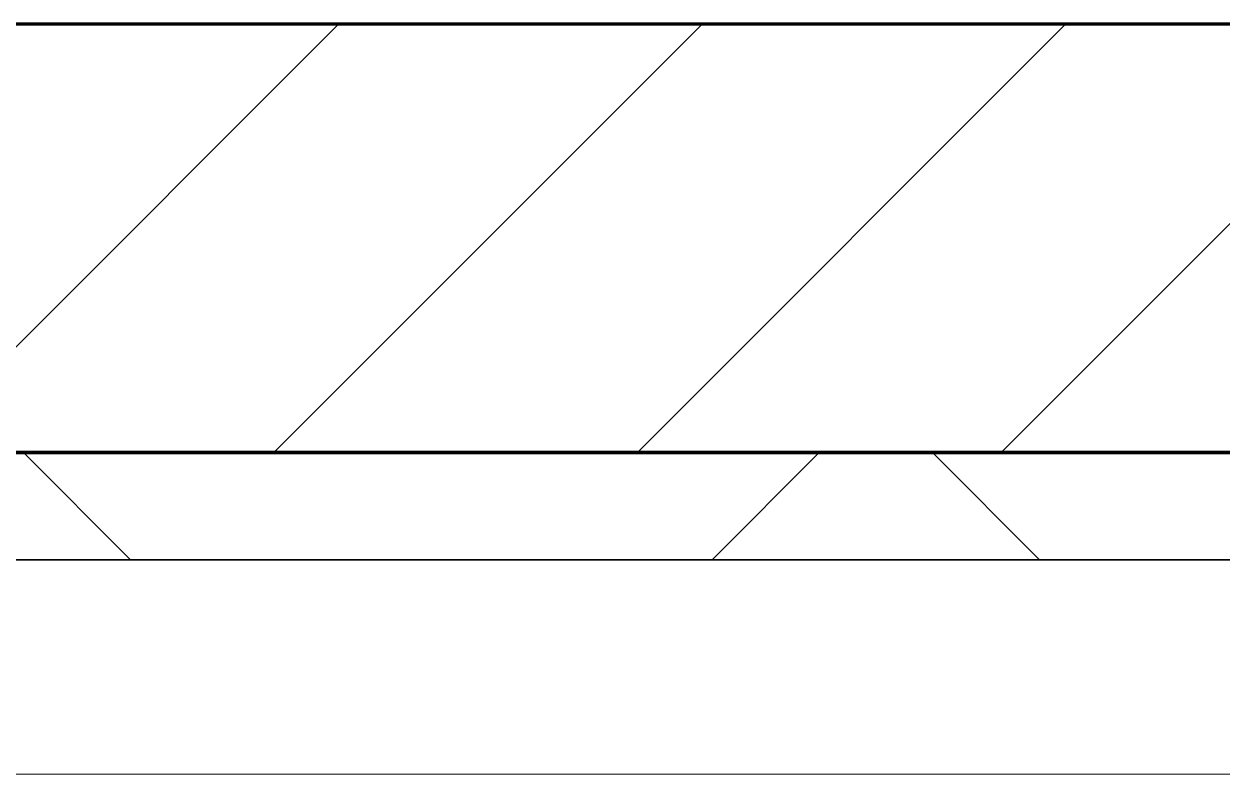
# Model space of a CAD drawing. Header units: millimetres. Extents: x -853228 to -774597, y -17231 to 22435.
# Drawn here: x -831743 to -831184, y 9794 to 10144 of the extents above; entities that cross this region are included whole.
import ezdxf

# ---------------------------------------------------------------- set-up
doc = ezdxf.new("R2010")
doc.units = ezdxf.units.MM
for name, color, linetype, lineweight in [('A-GLAZ-CURT', 2, 'Continuous', 9), ('A-WALL', 5, 'Continuous', 35), ('A-WALL-FNSH', 2, 'Continuous', 35), ('A-WALL-PATT', 1, 'Continuous', 35)]:
    doc.layers.add(name, color=color, linetype=linetype, lineweight=lineweight)

# ---------------------------------------------------------------- blocks, each defined once
blk = doc.blocks.new('System Panel - DPA-AR_Metal Ceiling Rectangular Panel-16017999-4261-01 ENLARGED UPPER PLATFORM LEVEL - REFLECTED CEILING PLAN - SHEET 2')
at = {"layer": 'A-GLAZ-CURT'}
for p, q in [((-825954.98, 9794.02), (-828354.98, 9794.02)), ((-828354.98, 9794.02), (-825954.98, 9794.02))]:
    blk.add_line(p, q, dxfattribs=at)
blk = doc.blocks.new('PPLS-PP19_Custom Tile Pattern - Custom Tile Pattern-V46-4261-01 ENLARGED UPPER PLATFORM LEVEL - REFLECTED CEILING PLAN - SHEET 2')
at = {"layer": 'A-GLAZ-CURT'}
for p, q in [((-300, 0), (300, 0)), ((300, 0), (-300, 0)), ((195.99, 0), (213.31, 0)), ((213.31, 0), (195.99, 0)), ((230.06, 0), (300, 0)), ((-300, -50), (300, -50)), ((300, -50), (-300, -50))]:
    blk.add_line(p, q, dxfattribs=at)
for points, knots in [([(-15.19, 0), (-13.07, 0), (7.48, 0), (42.82, 0), (88.72, 0), (120.63, 0), (138.28, 0), (138.53, 0)], [-461.142613, -461.142613, -461.142613, -461.142613, -429.606584, -390.253598, -346.313304, -291.370682, -290.5735, -290.5735, -290.5735, -290.5735]), ([(103.09, 0), (101.08, 0), (86.31, 0), (63.34, 0), (37.01, 0), (25.29, 0), (20.85, 0)], [-375.435014, -375.435014, -375.435014, -375.435014, -369.147452, -330.153101, -307.516438, -289.397823, -289.397823, -289.397823, -289.397823]), ([(136.44, 0), (121.66, 0), (86.93, 0), (51.16, 0), (31.18, 0)], [-106.750556, -106.750556, -106.750556, -106.750556, -59.610984, 0, 0, 0, 0]), ([(36.29, 0), (37.77, 0), (48.82, 0), (64.79, 0), (95.91, 0), (124.45, 0), (132.42, 0), (134.6, 0)], [-314.598523, -314.598523, -314.598523, -314.598523, -305.899624, -287.17622, -249.500363, -194.761443, -152.241002, -152.241002, -152.241002, -152.241002]), ([(168.37, 0), (167.68, 0), (162.47, 0), (147.02, 0), (114.99, 0), (94.66, 0), (89.22, 0)], [-543.375029, -543.375029, -543.375029, -543.375029, -530.793311, -458.593899, -401.860199, -381.851584, -381.851584, -381.851584, -381.851584]), ([(90.33, 0), (94.36, 0), (106.18, 0), (116.36, 0), (128.63, 0), (128.95, 0)], [-75.885801, -75.885801, -75.885801, -75.885801, -63.759246, -39.050993, -35.895543, -35.895543, -35.895543, -35.895543]), ([(114.39, 0), (114.2, 0), (112.08, 0), (105.42, 0), (95.62, 0), (91.97, 0), (90.37, 0)], [-8148.58938, -8148.58938, -8148.58938, -8148.58938, -8105.191388, -7723.759874, -7531.75727, -7376.617754, -7376.617754, -7376.617754, -7376.617754]), ([(94.4, 0), (94.4, 0), (94.64, 0), (99.11, 0), (108.97, 0), (120.79, 0), (139.94, 0), (163.31, 0), (185.23, 0), (193.62, 0), (194.69, 0), (194.79, 0)], [-2348.345796, -2348.345796, -2348.345796, -2348.345796, -2310.419338, -2233.599744, -2052.234781, -1843.028543, -1530.39897, -1095.004608, -529.74427, -295.064701, -265.121568, -265.121568, -265.121568, -265.121568]), ([(129.02, 0), (129.02, 0), (124.41, 0), (122.35, 0), (114.96, 0), (108.04, 0), (103.09, 0)], [-35.386604, -35.386604, -35.386604, -35.386604, -31.430235, -22.807238, -15.488593, 0, 0, 0, 0]), ([(157.9, 0), (156.77, 0), (151.67, 0), (143.29, 0), (134.04, 0), (126.24, 0), (118.6, 0), (114.23, 0), (111.98, 0), (105.66, 0), (105.23, 0), (105.23, 0)], [-10292.955006, -10292.955006, -10292.955006, -10292.955006, -10098.273015, -9847.788484, -9677.714971, -9567.007022, -9453.21225, -9220.200448, -9012.77275, -8966.157302, -8929.495943, -8929.495943, -8929.495943, -8929.495943]), ([(105.26, 0), (105.52, 0), (111.01, 0), (112.65, 0), (113.59, 0)], [-8920.561005, -8920.561005, -8920.561005, -8920.561005, -8814.835624, -8577.462505, -8577.462505, -8577.462505, -8577.462505]), ([(128.58, 0), (128.8, 0), (130.16, 0), (139.26, 0), (152.67, 0), (161.24, 0), (162.19, 0), (162.75, 0)], [-633.326174, -633.326174, -633.326174, -633.326174, -627.736123, -618.981161, -602.094757, -592.980799, -581.414464, -581.414464, -581.414464, -581.414464]), ([(137.1, 0), (136, 0), (133.64, 0), (129.87, 0), (129.11, 0)], [-670.405967, -670.405967, -670.405967, -670.405967, -651.020627, -640.742133, -640.742133, -640.742133, -640.742133]), ([(193.8, 0), (193.33, 0), (190.11, 0), (183.13, 0), (171, 0), (161.95, 0), (161.28, 0), (158.35, 0), (157.85, 0), (157.77, 0)], [-11665.349007, -11665.349007, -11665.349007, -11665.349007, -11565.880756, -11105.624034, -10839.086983, -10768.332124, -10666.779182, -10580.760289, -10550.278881, -10550.278881, -10550.278881, -10550.278881]), ([(300, 0), (286.53, 0), (254.22, 0), (207.11, 0), (177.41, 0), (159.34, 0), (158.33, 0), (158.3, 0)], [-285.253232, -285.253232, -285.253232, -285.253232, -244.693688, -187.987675, -143.776725, -129.632772, -123.352749, -123.352749, -123.352749, -123.352749]), ([(159.07, 0), (159.13, 0), (160.84, 0), (165.21, 0), (174.15, 0), (185.98, 0), (208.82, 0), (219.42, 0), (230.06, 0)], [-115.643202, -115.643202, -115.643202, -115.643202, -114.681583, -87.660824, -65.295536, -41.623857, -24.459831, 0, 0, 0, 0]), ([(162.75, 0), (165.4, 0), (170.91, 0), (172.61, 0), (172.61, 0)], [-111.264224, -111.264224, -111.264224, -111.264224, -56.742688, -19.085662, -19.085662, -19.085662, -19.085662]), ([(226.6, 0), (224.47, 0), (220.31, 0), (200.27, 0), (182.99, 0), (174.27, 0), (169.67, 0), (168.99, 0)], [-9184.606027, -9184.606027, -9184.606027, -9184.606027, -9016.44624, -8717.832359, -8253.978395, -8152.463617, -8069.855175, -8069.855175, -8069.855175, -8069.855175]), ([(215.22, 0), (214.62, 0), (210.55, 0), (203.98, 0), (187.54, 0), (175.3, 0), (169.49, 0)], [-203.825446, -203.825446, -203.825446, -203.825446, -198.527383, -184.406837, -162.427601, -142.916156, -142.916156, -142.916156, -142.916156]), ([(171.51, 0), (176.48, 0), (193.23, 0), (201.73, 0), (208.81, 0), (212.89, 0), (221.89, 0), (227.09, 0)], [-7971.819559, -7971.819559, -7971.819559, -7971.819559, -7784.112253, -7606.717214, -7289.299508, -7042.621073, -6784.644083, -6784.644083, -6784.644083, -6784.644083]), ([(172.07, 0), (177.66, 0), (187.87, 0), (201.08, 0), (207.47, 0), (213.96, 0), (215.11, 0)], [-255.364076, -255.364076, -255.364076, -255.364076, -237.955587, -223.92608, -215.862851, -208.75215, -208.75215, -208.75215, -208.75215]), ([(300, 0), (288.22, 0), (262, 0), (230.43, 0), (219.94, 0), (219.02, 0)], [-12528.858583, -12528.858583, -12528.858583, -12528.858583, -11905.454923, -11162.864862, -10856.732305, -10856.732305, -10856.732305, -10856.732305]), ([(219.9, 0), (220.86, 0), (227.84, 0), (242.06, 0), (246.54, 0), (246.96, 0)], [-10670.940496, -10670.940496, -10670.940496, -10670.940496, -10511.382485, -9925.173265, -9834.877357, -9834.877357, -9834.877357, -9834.877357]), ([(247.1, 0), (246.76, 0), (245.04, 0), (238.34, 0), (230.29, 0), (227.37, 0), (227.02, 0)], [-9649.085549, -9649.085549, -9649.085549, -9649.085549, -9581.591397, -9406.094246, -9221.510254, -9195.417124, -9195.417124, -9195.417124, -9195.417124]), ([(227.16, 0), (231.23, 0), (246.98, 0), (266.73, 0), (281.71, 0), (291.71, 0), (296.52, 0), (297.86, 0), (298.09, 0)], [-6783.57697, -6783.57697, -6783.57697, -6783.57697, -6582.165592, -6068.460911, -5766.029927, -5566.724884, -5280.360606, -5199.253518, -5199.253518, -5199.253518, -5199.253518]), ([(284.76, 0), (284.76, 0), (285.09, 0), (287.47, 0), (293.59, 0), (297.76, 0), (300, 0)], [-4110.630118, -4110.630118, -4110.630118, -4110.630118, -4053.389046, -3959.664717, -3862.421465, -3746.95702, -3746.95702, -3746.95702, -3746.95702]), ([(297.38, 0), (295.84, 0), (291.62, 0), (285.38, 0), (284.87, 0)], [-4803.172655, -4803.172655, -4803.172655, -4803.172655, -4358.271401, -4143.037883, -4143.037883, -4143.037883, -4143.037883])]:
    blk.add_open_spline(points, degree=3, knots=knots, dxfattribs=at)
for points in [[(168.74, 0), (168.74, 0), (169.81, 0), (171.51, 0)], [(195.11, 0), (194.91, 0), (194.44, 0), (193.8, 0)]]:
    blk.add_open_spline(points, degree=3, dxfattribs=at)
blk = doc.blocks.new('PPLS-PP19_Custom Tile Pattern - Custom Tile Pattern-V47-4261-01 ENLARGED UPPER PLATFORM LEVEL - REFLECTED CEILING PLAN - SHEET 2')
at = {"layer": 'A-GLAZ-CURT'}
for p, q in [((-300, 0), (300, 0)), ((300, 0), (-300, 0)), ((-293.07, 0), (-275.75, 0)), ((-275.75, 0), (-293.07, 0)), ((-222.32, 0), (-205, 0)), ((-205, 0), (-222.32, 0)), ((-300, -50), (300, -50)), ((300, -50), (-300, -50))]:
    blk.add_line(p, q, dxfattribs=at)
at = {"layer": 'A-GLAZ-CURT', "flags": 128}
for points in [[(-300, 0), (-291.56, 0), (-283.3, 0), (-275.2, 0), (-267.26, 0), (-259.45, 0), (-251.77, 0), (-244.2, 0), (-236.74, 0), (-229.36, 0), (-222.06, 0), (-214.83, 0), (-207.71, 0), (-200.76, 0), (-194.02, 0), (-187.54, 0), (-181.38, 0), (-175.58, 0), (-170.25, 0), (-166.03, 0)], [(-166.07, 0), (-169.65, 0), (-174.47, 0), (-179.49, 0), (-184.81, 0), (-190.44, 0), (-196.37, 0), (-202.58, 0), (-209.04, 0), (-215.73, 0), (-222.63, 0), (-229.72, 0), (-236.97, 0), (-244.39, 0), (-251.96, 0), (-259.67, 0), (-267.51, 0), (-275.48, 0), (-283.55, 0), (-291.73, 0), (-300, 0)], [(-165.64, 0), (-162.01, 0), (-159.53, 0), (-157.46, 0), (-154.52, 0), (-149.42, 0), (-141.84, 0), (-132.81, 0), (-126.08, 0)], [(-125.17, 0), (-128.55, 0), (-134.16, 0), (-140.03, 0), (-145.5, 0), (-150.63, 0), (-155.53, 0), (-160.27, 0), (-164.95, 0)]]:
    blk.add_lwpolyline(points, dxfattribs=at)
at = {"layer": 'A-GLAZ-CURT'}
for points, knots in [([(-300, 0), (-284.65, 0), (-236.57, 0), (-195.22, 0), (-169.64, 0), (-166.48, 0)], [-5323.127839, -5323.127839, -5323.127839, -5323.127839, -4502.809032, -2700.551212, -2439.766926, -2439.766926, -2439.766926, -2439.766926]), ([(-235.01, 0), (-250.09, 0), (-271.07, 0), (-294.48, 0), (-300, 0)], [-14680.693492, -14680.693492, -14680.693492, -14680.693492, -13729.592194, -13439.944408, -13439.944408, -13439.944408, -13439.944408]), ([(-166.51, 0), (-168.36, 0), (-175.57, 0), (-185.59, 0), (-209.77, 0), (-232.01, 0), (-255.22, 0), (-262.59, 0), (-264.9, 0), (-265.4, 0)], [-2125.15159, -2125.15159, -2125.15159, -2125.15159, -2029.680487, -1755.085331, -1400.429864, -858.079193, -543.655514, -208.940337, 0, 0, 0, 0]), ([(-258.6, 0), (-257.91, 0), (-254.26, 0), (-245.75, 0), (-238.44, 0), (-235.65, 0)], [-5722.54675, -5722.54675, -5722.54675, -5722.54675, -5657.471696, -5413.335975, -5261.670502, -5261.670502, -5261.670502, -5261.670502]), ([(-235.01, 0), (-230.75, 0), (-223.17, 0), (-213.1, 0), (-200.2, 0), (-185.8, 0), (-174.39, 0), (-166.21, 0), (-166.07, 0)], [-5250.063053, -5250.063053, -5250.063053, -5250.063053, -5017.494783, -4832.723979, -4666.091899, -4349.945572, -4000.813434, -3994.923967, -3994.923967, -3994.923967, -3994.923967]), ([(-97.12, 0), (-108.11, 0), (-141.65, 0), (-189.91, 0), (-227.29, 0), (-234.14, 0)], [-18360.811635, -18360.811635, -18360.811635, -18360.811635, -17136.203329, -15131.813646, -14699.061984, -14699.061984, -14699.061984, -14699.061984]), ([(-133.82, 0), (-135.51, 0), (-137.8, 0), (-149.31, 0), (-162.01, 0), (-177.91, 0), (-199.46, 0), (-216.65, 0), (-231.26, 0), (-233.46, 0), (-234, 0)], [-2731.647847, -2731.647847, -2731.647847, -2731.647847, -2418.507304, -2308.929706, -2113.765672, -1763.376603, -1422.553702, -978.033455, -846.069444, -682.911962, -682.911962, -682.911962, -682.911962]), ([(-233.49, 0), (-233.44, 0), (-232.38, 0), (-230.74, 0), (-225.3, 0), (-223.63, 0)], [-455.274641, -455.274641, -455.274641, -455.274641, -440.605512, -119.536984, 0, 0, 0, 0]), ([(-223.63, 0), (-219.39, 0), (-206.17, 0), (-188.58, 0), (-169.02, 0), (-152.12, 0), (-136.84, 0), (-127.33, 0), (-124.19, 0), (-123.43, 0), (-123.28, 0)], [-5463.295695, -5463.295695, -5463.295695, -5463.295695, -5161.076232, -4739.070012, -4465.409639, -4149.119819, -3839.893365, -3647.167523, -3488.92562, -3439.852845, -3439.852845, -3439.852845, -3439.852845]), ([(-166.06, 0), (-148.81, 0), (-128.02, 0), (-110.8, 0), (-99.5, 0), (-91.46, 0)], [-2428.206545, -2428.206545, -2428.206545, -2428.206545, -1002.059161, -460.363443, 0, 0, 0, 0]), ([(-137.88, 0), (-140.56, 0), (-147.66, 0), (-147.69, 0), (-157.43, 0), (-164.03, 0), (-166.05, 0)], [-3187.727384, -3187.727384, -3187.727384, -3187.727384, -2919.378265, -2477.344047, -2237.412286, -2133.152268, -2133.152268, -2133.152268, -2133.152268]), ([(-152.35, 0), (-151.03, 0), (-147.71, 0), (-143.57, 0), (-138.62, 0)], [-3494.978217, -3494.978217, -3494.978217, -3494.978217, -3371.022232, -3227.460399, -3227.460399, -3227.460399, -3227.460399]), ([(-118.78, 0), (-121.86, 0), (-126.28, 0), (-136.96, 0), (-147.46, 0), (-150.03, 0), (-150.57, 0)], [-5938.474035, -5938.474035, -5938.474035, -5938.474035, -5700.061948, -5508.838257, -5298.784692, -5196.16478, -5196.16478, -5196.16478, -5196.16478]), ([(-150.34, 0), (-150.07, 0), (-147.75, 0), (-142.6, 0), (-127.26, 0), (-110.86, 0), (-102.11, 0), (-98.22, 0)], [-4948.728362, -4948.728362, -4948.728362, -4948.728362, -4883.323924, -4440.880425, -4054.690705, -3793.097032, -3587.828063, -3587.828063, -3587.828063, -3587.828063]), ([(-97.5, 0), (-101.37, 0), (-115.73, 0), (-130.52, 0), (-147.74, 0), (-149.07, 0)], [-7207.17943, -7207.17943, -7207.17943, -7207.17943, -7004.680444, -6449.282163, -6277.220794, -6277.220794, -6277.220794, -6277.220794]), ([(-148.23, 0), (-146.94, 0), (-140.15, 0), (-137.28, 0), (-133.93, 0), (-128.78, 0), (-126.5, 0)], [-6162.058746, -6162.058746, -6162.058746, -6162.058746, -6017.569127, -5560.701257, -5364.112219, -5231.017328, -5231.017328, -5231.017328, -5231.017328]), ([(-97.13, 0), (-98.84, 0), (-108.29, 0), (-122.65, 0), (-139.03, 0), (-146.11, 0), (-146.95, 0)], [-1470.277006, -1470.277006, -1470.277006, -1470.277006, -1374.161226, -945.742622, -741.901385, -489.130243, -489.130243, -489.130243, -489.130243]), ([(-146.69, 0), (-146.59, 0), (-145.49, 0), (-135.69, 0), (-128.29, 0), (-125.15, 0)], [-420.34245, -420.34245, -420.34245, -420.34245, -406.956646, -290.263673, 0, 0, 0, 0]), ([(-127.41, 0), (-131.63, 0), (-133.16, 0), (-134.09, 0), (-134.15, 0)], [-8540.990293, -8540.990293, -8540.990293, -8540.990293, -8266.114998, -8246.473386, -8246.473386, -8246.473386, -8246.473386]), ([(-134.15, 0), (-133.32, 0), (-130.31, 0), (-118.36, 0), (-103.95, 0), (-97.12, 0)], [-7657.439573, -7657.439573, -7657.439573, -7657.439573, -7293.749979, -6839.55839, -6349.831315, -6349.831315, -6349.831315, -6349.831315]), ([(-120.13, 0), (-120.14, 0), (-120.24, 0), (-121.3, 0), (-129.25, 0), (-133.82, 0)], [-2933.992132, -2933.992132, -2933.992132, -2933.992132, -2920.575025, -2840.280255, -2731.647847, -2731.647847, -2731.647847, -2731.647847]), ([(-113.43, 0), (-113.44, 0), (-113.96, 0), (-119.73, 0), (-125.43, 0), (-127.03, 0), (-127.41, 0)], [-328.499627, -328.499627, -328.499627, -328.499627, -282.672656, -98.539552, -24.539552, 0, 0, 0, 0]), ([(-126.5, 0), (-122.44, 0), (-108.71, 0), (-86.68, 0), (-63.44, 0), (-54.4, 0), (-48.53, 0), (-30.79, 0), (-18.03, 0), (8.61, 0), (15.02, 0), (22.91, 0), (31, 0), (36.29, 0), (39.94, 0), (40.43, 0)], [-5231.017328, -5231.017328, -5231.017328, -5231.017328, -4994.692869, -4542.524482, -4008.285538, -3689.699207, -3546.54457, -3315.260113, -2864.387349, -2439.246196, -2084.094819, -1956.422387, -1818.904206, -1645.594513, -1619.124411, -1619.124411, -1619.124411, -1619.124411]), ([(-125.15, 0), (-124.93, 0), (-121.96, 0), (-113.01, 0), (-98.9, 0), (-85.29, 0), (-71.67, 0), (-65.93, 0), (-65.07, 0)], [-3362.7396, -3362.7396, -3362.7396, -3362.7396, -3342.215224, -3074.362186, -2902.289527, -2605.247022, -2322.099534, -2241.8264, -2241.8264, -2241.8264, -2241.8264]), ([(-122.08, 0), (-122.01, 0), (-121.69, 0), (-121.2, 0), (-120.88, 0)], [-3136.336417, -3136.336417, -3136.336417, -3136.336417, -3110.304437, -3035.164275, -3035.164275, -3035.164275, -3035.164275]), ([(-36.33, 0), (-36.43, 0), (-37.27, 0), (-45.02, 0), (-46.13, 0), (-60.59, 0), (-81.23, 0), (-99.51, 0), (-114.02, 0), (-117.28, 0), (-118.78, 0)], [-1855.773136, -1855.773136, -1855.773136, -1855.773136, -1810.870157, -1672.078046, -1405.135169, -1060.00838, -740.068933, -229.489605, -116.330425, 0, 0, 0, 0]), ([(-117.74, 0), (-117.19, 0), (-114.78, 0), (-113.43, 0), (-113.43, 0)], [-821.249067, -821.249067, -821.249067, -821.249067, -394.672656, -330.879064, -330.879064, -330.879064, -330.879064]), ([(-97.55, 0), (-101.79, 0), (-110.47, 0), (-116.56, 0), (-117.56, 0)], [-1806.747947, -1806.747947, -1806.747947, -1806.747947, -1433.981041, -985.49888, -985.49888, -985.49888, -985.49888]), ([(-115.82, 0), (-114.96, 0), (-110.61, 0), (-102.07, 0), (-97.17, 0)], [-5724.064692, -5724.064692, -5724.064692, -5724.064692, -5430.283136, -5131.064907, -5131.064907, -5131.064907, -5131.064907]), ([(-28.65, 0), (-32.53, 0), (-40.97, 0), (-56.24, 0), (-75.59, 0), (-94, 0), (-112.01, 0), (-114.94, 0), (-115.63, 0)], [-2070.406378, -2070.406378, -2070.406378, -2070.406378, -1792.521578, -1466.981642, -1208.454564, -789.402658, -501.969187, -243.577221, -243.577221, -243.577221, -243.577221]), ([(-36.62, 0), (-36.62, 0), (-40.35, 0), (-44.32, 0), (-58.97, 0), (-80.4, 0), (-92.87, 0), (-97.14, 0)], [-4069.478503, -4069.478503, -4069.478503, -4069.478503, -3858.647035, -3538.256648, -2842.901703, -2193.204658, -1818.852903, -1818.852903, -1818.852903, -1818.852903]), ([(-97.14, 0), (-93.98, 0), (-85.84, 0), (-75.26, 0), (-68.41, 0), (-65.12, 0), (-63.63, 0)], [-3568.807776, -3568.807776, -3568.807776, -3568.807776, -3402.597032, -3144.956779, -3050.982048, -2969.237017, -2969.237017, -2969.237017, -2969.237017]), ([(-26.75, 0), (-27.82, 0), (-36.18, 0), (-53.55, 0), (-74.83, 0), (-91.49, 0), (-97.13, 0)], [-8718.362214, -8718.362214, -8718.362214, -8718.362214, -8532.293389, -8073.216054, -7508.296369, -7213.566965, -7213.566965, -7213.566965, -7213.566965]), ([(-72.93, 0), (-75.51, 0), (-82.86, 0), (-91.66, 0), (-96.62, 0)], [-19442.345229, -19442.345229, -19442.345229, -19442.345229, -18935.241197, -18379.559514, -18379.559514, -18379.559514, -18379.559514]), ([(-96.38, 0), (-95.06, 0), (-86.66, 0), (-74.02, 0), (-62.74, 0), (-60.36, 0), (-59.97, 0)], [-6332.113493, -6332.113493, -6332.113493, -6332.113493, -6236.997189, -5713.340575, -5140.470607, -5006.787413, -5006.787413, -5006.787413, -5006.787413]), ([(-96.38, 0), (-96.18, 0), (-90.91, 0), (-71.33, 0), (-48.59, 0), (-31.23, 0), (-28.18, 0)], [-5115.12164, -5115.12164, -5115.12164, -5115.12164, -5103.229623, -4799.173296, -4065.652676, -3908.273099, -3908.273099, -3908.273099, -3908.273099]), ([(-91.46, 0), (-90.09, 0), (-84.7, 0), (-77.43, 0), (-72.73, 0), (-72.64, 0), (-72.64, 0)], [-19832.387487, -19832.387487, -19832.387487, -19832.387487, -19753.885894, -19541.04734, -19478.625389, -19471.062469, -19471.062469, -19471.062469, -19471.062469]), ([(-63.96, 0), (-64.13, 0), (-72.5, 0), (-80.63, 0), (-86.16, 0)], [-2171.769325, -2171.769325, -2171.769325, -2171.769325, -2007.031671, -1681.3698, -1681.3698, -1681.3698, -1681.3698]), ([(-29.03, 0), (-33.97, 0), (-43.74, 0), (-56.37, 0), (-71.66, 0), (-77.83, 0), (-82.66, 0), (-83.28, 0), (-83.28, 0)], [-2680.714891, -2680.714891, -2680.714891, -2680.714891, -2413.671296, -2161.752162, -2006.592567, -1646.621388, -1424.436217, -1393.971743, -1393.971743, -1393.971743, -1393.971743]), ([(-83.28, 0), (-83.28, 0), (-82.91, 0), (-76.14, 0), (-62.97, 0), (-48.14, 0), (-36.49, 0), (-33.57, 0), (-29.94, 0), (-28.57, 0)], [-1393.4169, -1393.4169, -1393.4169, -1393.4169, -1353.722004, -1274.333717, -1073.56893, -651.549973, -296.515819, -83.513472, 0, 0, 0, 0]), ([(-66.39, 0), (-66.39, 0), (-63.63, 0), (-53.63, 0), (-34.42, 0), (-29.82, 0), (-29.19, 0)], [-2493.31794, -2493.31794, -2493.31794, -2493.31794, -2315.303971, -1809.437387, -963.711516, -666.19313, -666.19313, -666.19313, -666.19313]), ([(31.18, 0), (25.97, 0), (11.99, 0), (-16.92, 0), (-47.42, 0), (-65.77, 0), (-66.37, 0), (-66.38, 0)], [-4496.803627, -4496.803627, -4496.803627, -4496.803627, -4222.080604, -3745.412743, -2981.410125, -2542.574734, -2498.224237, -2498.224237, -2498.224237, -2498.224237]), ([(-63.63, 0), (-61.49, 0), (-57.39, 0), (-54.49, 0), (-45.2, 0), (-40.79, 0), (-40.46, 0), (-40.44, 0)], [-2969.237017, -2969.237017, -2969.237017, -2969.237017, -2851.217951, -2734.127174, -2474.780881, -2410.990208, -2350.645972, -2350.645972, -2350.645972, -2350.645972]), ([(-58.83, 0), (-58.37, 0), (-57.29, 0), (-54.23, 0), (-46.33, 0), (-42.62, 0), (-41.76, 0)], [-4859.52896, -4859.52896, -4859.52896, -4859.52896, -4680.891996, -4469.85053, -4321.566175, -4270.495146, -4270.495146, -4270.495146, -4270.495146]), ([(-51.83, 0), (-51.83, 0), (-51.78, 0), (-47.4, 0), (-46.01, 0), (-40.22, 0), (-36.78, 0)], [-632.814994, -632.814994, -632.814994, -632.814994, -627.965721, -508.377888, -260.442412, 0, 0, 0, 0]), ([(-28.18, 0), (-30, 0), (-35.4, 0), (-44.85, 0), (-51.43, 0), (-51.79, 0)], [-1151.592165, -1151.592165, -1151.592165, -1151.592165, -1039.307308, -819.71621, -644.910881, -644.910881, -644.910881, -644.910881]), ([(-41.76, 0), (-39.9, 0), (-37.72, 0), (-36.92, 0), (-36.77, 0)], [-4270.495146, -4270.495146, -4270.495146, -4270.495146, -4161.040818, -4106.245333, -4106.245333, -4106.245333, -4106.245333]), ([(-36.78, 0), (-32.43, 0), (-19.22, 0), (8.83, 0), (43.36, 0), (70.92, 0), (82.12, 0), (83.66, 0)], [-6191.144455, -6191.144455, -6191.144455, -6191.144455, -5862.463379, -5340.621928, -4573.028122, -4094.177415, -3869.465285, -3869.465285, -3869.465285, -3869.465285]), ([(-36.29, 0), (-36.29, 0), (-34.66, 0), (-28.88, 0), (-26.95, 0), (-26.54, 0)], [-9150.272121, -9150.272121, -9150.272121, -9150.272121, -9057.163041, -8919.836787, -8834.607043, -8834.607043, -8834.607043, -8834.607043]), ([(30.82, 0), (29.27, 0), (20.14, 0), (3.54, 0), (-16.58, 0), (-34.76, 0), (-36.04, 0)], [-10462.034656, -10462.034656, -10462.034656, -10462.034656, -10363.088938, -9884.23066, -9424.652049, -9182.880979, -9182.880979, -9182.880979, -9182.880979]), ([(-33.34, 0), (-33.34, 0), (-32.93, 0), (-31.16, 0), (-30.52, 0)], [-2415.024266, -2415.024266, -2415.024266, -2415.024266, -2357.633367, -2323.618664, -2323.618664, -2323.618664, -2323.618664]), ([(-28.3, 0), (-29.47, 0), (-31.24, 0), (-31.82, 0), (-32, 0)], [-2791.384545, -2791.384545, -2791.384545, -2791.384545, -2698.150104, -2614.070998, -2614.070998, -2614.070998, -2614.070998]), ([(-30.76, 0), (-30.73, 0), (-30.54, 0), (-29.95, 0), (-29.25, 0)], [-54176.191683, -54176.191683, -54176.191683, -54176.191683, -54157.274271, -54061.591654, -54061.591654, -54061.591654, -54061.591654]), ([(-30.52, 0), (-27.11, 0), (-17.83, 0), (5.99, 0), (22.06, 0), (37.44, 0), (45.92, 0), (57.76, 0), (64.47, 0), (72.74, 0), (75.22, 0), (76.03, 0), (76.21, 0)], [-2323.618664, -2323.618664, -2323.618664, -2323.618664, -2142.497158, -1716.209403, -1206.526904, -1089.329421, -901.315459, -753.071572, -495.328968, -421.953223, -334.951786, -290.452333, -290.452333, -290.452333, -290.452333]), ([(-28.62, 0), (-28.32, 0), (-27.03, 0), (-24.45, 0), (-22.56, 0)], [-146.011045, -146.011045, -146.011045, -146.011045, -102.06493, 0, 0, 0, 0]), ([(-28.37, 0), (-25.86, 0), (-21.17, 0), (-15.75, 0), (-15.19, 0)], [-54026.089249, -54026.089249, -54026.089249, -54026.089249, -53749.15266, -53717.791567, -53717.791567, -53717.791567, -53717.791567]), ([(-28.23, 0), (-26.64, 0), (-20.19, 0), (-11.45, 0), (2.08, 0), (13.15, 0), (21.24, 0), (24.62, 0), (24.72, 0), (24.72, 0)], [-5354.703629, -5354.703629, -5354.703629, -5354.703629, -5261.36855, -5050.479954, -4785.90057, -4596.498881, -4445.288762, -4384.376941, -4376.041937, -4376.041937, -4376.041937, -4376.041937]), ([(-13, 0), (-14.35, 0), (-17.68, 0), (-24.91, 0), (-27.8, 0), (-28.19, 0)], [-55207.591944, -55207.591944, -55207.591944, -55207.591944, -54789.006179, -54461.685999, -54407.393865, -54407.393865, -54407.393865, -54407.393865]), ([(9.32, 0), (9.08, 0), (7.65, 0), (2.57, 0), (-12.23, 0), (-21.47, 0), (-27.57, 0), (-28.19, 0)], [-2922.926651, -2922.926651, -2922.926651, -2922.926651, -2882.788014, -2720.818881, -2518.50168, -2125.455881, -2081.374804, -2081.374804, -2081.374804, -2081.374804]), ([(8.33, 0), (8.19, 0), (7.18, 0), (0.32, 0), (-13.64, 0), (-24.36, 0), (-28.18, 0)], [-3574.286521, -3574.286521, -3574.286521, -3574.286521, -3526.962355, -3285.499107, -2903.012179, -2696.050064, -2696.050064, -2696.050064, -2696.050064]), ([(76.63, 0), (74.8, 0), (67.65, 0), (53.52, 0), (37, 0), (24.07, 0), (12.82, 0), (-2.9, 0), (-18.19, 0), (-25.62, 0), (-27.73, 0)], [-3095.572228, -3095.572228, -3095.572228, -3095.572228, -2950.589685, -2634.532728, -2313.748533, -2106.613311, -1925.670641, -1617.263037, -1290.787923, -1160.839585, -1160.839585, -1160.839585, -1160.839585]), ([(40.22, 0), (35.23, 0), (24.1, 0), (2.64, 0), (-15.74, 0), (-25.18, 0), (-27.67, 0)], [-4066.332663, -4066.332663, -4066.332663, -4066.332663, -3766.694881, -3333.063701, -2994.501669, -2807.705886, -2807.705886, -2807.705886, -2807.705886]), ([(-27.54, 0), (-21.6, 0), (-9.92, 0), (4.23, 0), (9.64, 0), (10.14, 0), (10.18, 0)], [-3897.235535, -3897.235535, -3897.235535, -3897.235535, -3589.737505, -3285.047089, -3066.359526, -3044.715262, -3044.715262, -3044.715262, -3044.715262]), ([(-22.56, 0), (-20.27, 0), (-17.03, 0), (-11.36, 0), (-7.66, 0), (-6.6, 0), (-6.44, 0)], [-56468.192263, -56468.192263, -56468.192263, -56468.192263, -56344.022017, -56303.229861, -56166.290093, -56124.392176, -56124.392176, -56124.392176, -56124.392176]), ([(-15.19, 0), (-13.07, 0), (7.48, 0), (42.82, 0), (88.72, 0), (120.63, 0), (138.28, 0), (138.53, 0)], [-461.142613, -461.142613, -461.142613, -461.142613, -429.606584, -390.253598, -346.313304, -291.370682, -290.5735, -290.5735, -290.5735, -290.5735]), ([(-6.54, 0), (-6.73, 0), (-7.2, 0), (-7.6, 0), (-7.79, 0)], [-56009.792147, -56009.792147, -56009.792147, -56009.792147, -55949.290093, -55895.192118, -55895.192118, -55895.192118, -55895.192118]), ([(-2.63, 0), (-2.47, 0), (-1.22, 0), (4.92, 0), (15.97, 0), (22.54, 0), (24.49, 0)], [-226.825321, -226.825321, -226.825321, -226.825321, -220.269177, -206.416616, -198.214427, -187.717507, -187.717507, -187.717507, -187.717507]), ([(40.75, 0), (39.16, 0), (30.84, 0), (12, 0), (3.08, 0), (-1.67, 0), (-2.25, 0)], [-312.541557, -312.541557, -312.541557, -312.541557, -307.516438, -285.83788, -246.234814, -234.646884, -234.646884, -234.646884, -234.646884]), ([(24.69, 0), (24.54, 0), (20.99, 0), (15.48, 0), (10.8, 0), (9.63, 0)], [-4368.572414, -4368.572414, -4368.572414, -4368.572414, -4306.476363, -4080.000647, -3772.857994, -3772.857994, -3772.857994, -3772.857994]), ([(18.16, 0), (19.15, 0), (24.25, 0), (25.66, 0), (26.12, 0)], [-5700.113719, -5700.113719, -5700.113719, -5700.113719, -5554.232259, -5302.431367, -5302.431367, -5302.431367, -5302.431367]), ([(114.39, 0), (114.2, 0), (112.08, 0), (105.42, 0), (92.38, 0), (85.59, 0), (74.4, 0), (62.26, 0), (51.85, 0), (43.81, 0), (29.53, 0), (20.67, 0), (18.85, 0), (18.16, 0)], [-8148.58938, -8148.58938, -8148.58938, -8148.58938, -8105.191388, -7723.759874, -7531.75727, -7135.649961, -6924.452779, -6738.82075, -6548.303034, -6314.283804, -6135.05769, -5972.647715, -5832.674503, -5832.674503, -5832.674503, -5832.674503]), ([(27.44, 0), (27.9, 0), (29.54, 0), (38.07, 0), (53.39, 0), (71.67, 0), (84.83, 0), (86.01, 0), (92.51, 0), (94.33, 0)], [-5037.309798, -5037.309798, -5037.309798, -5037.309798, -4887.603822, -4705.298446, -4353.683244, -3960.84581, -3759.045785, -3336.541051, -2783.776468, -2783.776468, -2783.776468, -2783.776468]), ([(27.89, 0), (29.09, 0), (33.4, 0), (48.37, 0), (71.92, 0), (94.49, 0), (106.46, 0), (108.75, 0)], [-147.777612, -147.777612, -147.777612, -147.777612, -135.792042, -118.513713, -97.899267, -63.759246, -55.915853, -55.915853, -55.915853, -55.915853]), ([(53.18, 0), (53.06, 0), (52.22, 0), (44.99, 0), (36.46, 0), (30.82, 0)], [-622.740158, -622.740158, -622.740158, -622.740158, -566.066452, -360.610861, 0, 0, 0, 0]), ([(136.44, 0), (121.66, 0), (86.93, 0), (51.16, 0), (31.18, 0)], [-106.750556, -106.750556, -106.750556, -106.750556, -59.610984, 0, 0, 0, 0]), ([(168.37, 0), (167.68, 0), (162.47, 0), (147.02, 0), (109.77, 0), (76.86, 0), (57.82, 0), (46.51, 0), (41.18, 0), (36.02, 0), (35.54, 0), (35.54, 0)], [-543.375029, -543.375029, -543.375029, -543.375029, -530.793311, -458.593899, -401.860199, -357.622665, -341.267687, -334.000314, -326.15566, -319.318397, -317.489778, -317.489778, -317.489778, -317.489778]), ([(36.29, 0), (37.77, 0), (48.82, 0), (64.79, 0), (95.91, 0), (124.45, 0), (132.42, 0), (134.6, 0)], [-314.598523, -314.598523, -314.598523, -314.598523, -305.899624, -287.17622, -249.500363, -194.761443, -152.241002, -152.241002, -152.241002, -152.241002]), ([(70.61, 0), (66.16, 0), (55.8, 0), (45.32, 0), (41.11, 0), (40.74, 0)], [-4647.237329, -4647.237329, -4647.237329, -4647.237329, -4326.416877, -4098.545751, -4076.787736, -4076.787736, -4076.787736, -4076.787736]), ([(40.75, 0), (43.92, 0), (51.66, 0), (58.74, 0), (61.34, 0), (61.45, 0)], [-1613.427274, -1613.427274, -1613.427274, -1613.427274, -1443.202566, -1228.752106, -1120.932285, -1120.932285, -1120.932285, -1120.932285]), ([(103.09, 0), (101.08, 0), (86.31, 0), (65.15, 0), (46.53, 0), (41.05, 0)], [-375.435014, -375.435014, -375.435014, -375.435014, -369.147452, -330.153101, -312.862512, -312.862512, -312.862512, -312.862512]), ([(61.47, 0), (61.47, 0), (61.21, 0), (54.61, 0), (53.71, 0), (53.56, 0)], [-1113.311073, -1113.311073, -1113.311073, -1113.311073, -1096.402191, -891.204116, -747.28819, -747.28819, -747.28819, -747.28819])]:
    blk.add_open_spline(points, degree=3, knots=knots, dxfattribs=at)
for points in [[(-166.03, 0), (-162.47, 0), (-158.63, 0), (-157.22, 0)], [(-86.16, 0), (-89.73, 0), (-93.35, 0), (-97.08, 0)], [(-39.84, 0), (-39.08, 0), (-38.11, 0), (-37.36, 0)], [(-28.23, 0), (-29.05, 0), (-29.75, 0), (-30.21, 0)], [(24.49, 0), (25.23, 0), (25.72, 0), (26.04, 0)]]:
    blk.add_open_spline(points, degree=3, dxfattribs=at)
blk = doc.blocks.new('*U470')
at = {"layer": 'A-GLAZ-CURT', "rotation": 180}
for name, p in [('PPLS-PP19_Custom Tile Pattern - Custom Tile Pattern-V47-4261-01 ENLARGED UPPER PLATFORM LEVEL - REFLECTED CEILING PLAN - SHEET 2', (-30000, 6315)), ('PPLS-PP19_Custom Tile Pattern - Custom Tile Pattern-V46-4261-01 ENLARGED UPPER PLATFORM LEVEL - REFLECTED CEILING PLAN - SHEET 2', (-29400, 6315))]:
    blk.add_blockref(name, p, dxfattribs=at)
at = {"layer": 'A-GLAZ-CURT'}
blk.add_blockref('System Panel - DPA-AR_Metal Ceiling Rectangular Panel-16017999-4261-01 ENLARGED UPPER PLATFORM LEVEL - REFLECTED CEILING PLAN - SHEET 2', (796882.37, -3579.02), dxfattribs=at)

msp = doc.modelspace()

# ---------------------------------------------------------------- hatches: boundary and pattern name
at = {"layer": 'A-WALL-PATT', "lineweight": 9}
h = msp.add_hatch(dxfattribs=at)
h.set_pattern_fill('FP_2', color=256, style=0, pattern_type=2)
h.set_pattern_definition([(45, (0, 0), (-84.852814, 84.852814), [])])
h.paths.add_polyline_path([(-817027.49, 9944.02), (-817027.49, 10144.02), (-832907.37, 10144.02), (-832907.37, 9944.02), (-818486.1, 9944.02)])
h.paths.add_polyline_path([(-834957.37, 9944.02), (-834507.37, 9944.02), (-834507.37, 10144.02), (-834957.37, 10144.02), (-834957.37, 10044.02)])
h = msp.add_hatch(dxfattribs=at)
h.set_pattern_fill('FP_5', color=256, style=0, pattern_type=2)
h.set_pattern_definition([(45, (0, 0), (-212.13203, 212.13203), []), (135, (0, 0), (-212.13203, -212.13203), [])])
h.paths.add_polyline_path([(-820830.35, 9894.02), (-820830.35, 9944.02), (-832907.37, 9944.02), (-832907.37, 9894.02), (-822898.45, 9894.02)])
h.paths.add_polyline_path([(-834507.37, 9894.02), (-834507.37, 9944.02), (-834757.37, 9944.02), (-834757.37, 9894.02), (-834707.37, 9894.02)])

# ---------------------------------------------------------------- linework, layer by layer
at = {"layer": 'A-WALL', "color": 7, "lineweight": 70}
for p, q in [((-832907.37, 10144.02), (-826474.98, 10144.02)), ((-820830.35, 9944.02), (-832907.37, 9944.02)), ((-832907.37, 9944.02), (-820830.35, 9944.02))]:
    msp.add_line(p, q, dxfattribs=at)
at = {"layer": 'A-WALL-FNSH', "color": 250}
msp.add_line((-820830.35, 9894.02), (-832907.37, 9894.02), dxfattribs=at)

# ---------------------------------------------------------------- block references
msp.add_blockref('*U470', (-801682.37, 3579.02))

doc.saveas('drawing.dxf')
